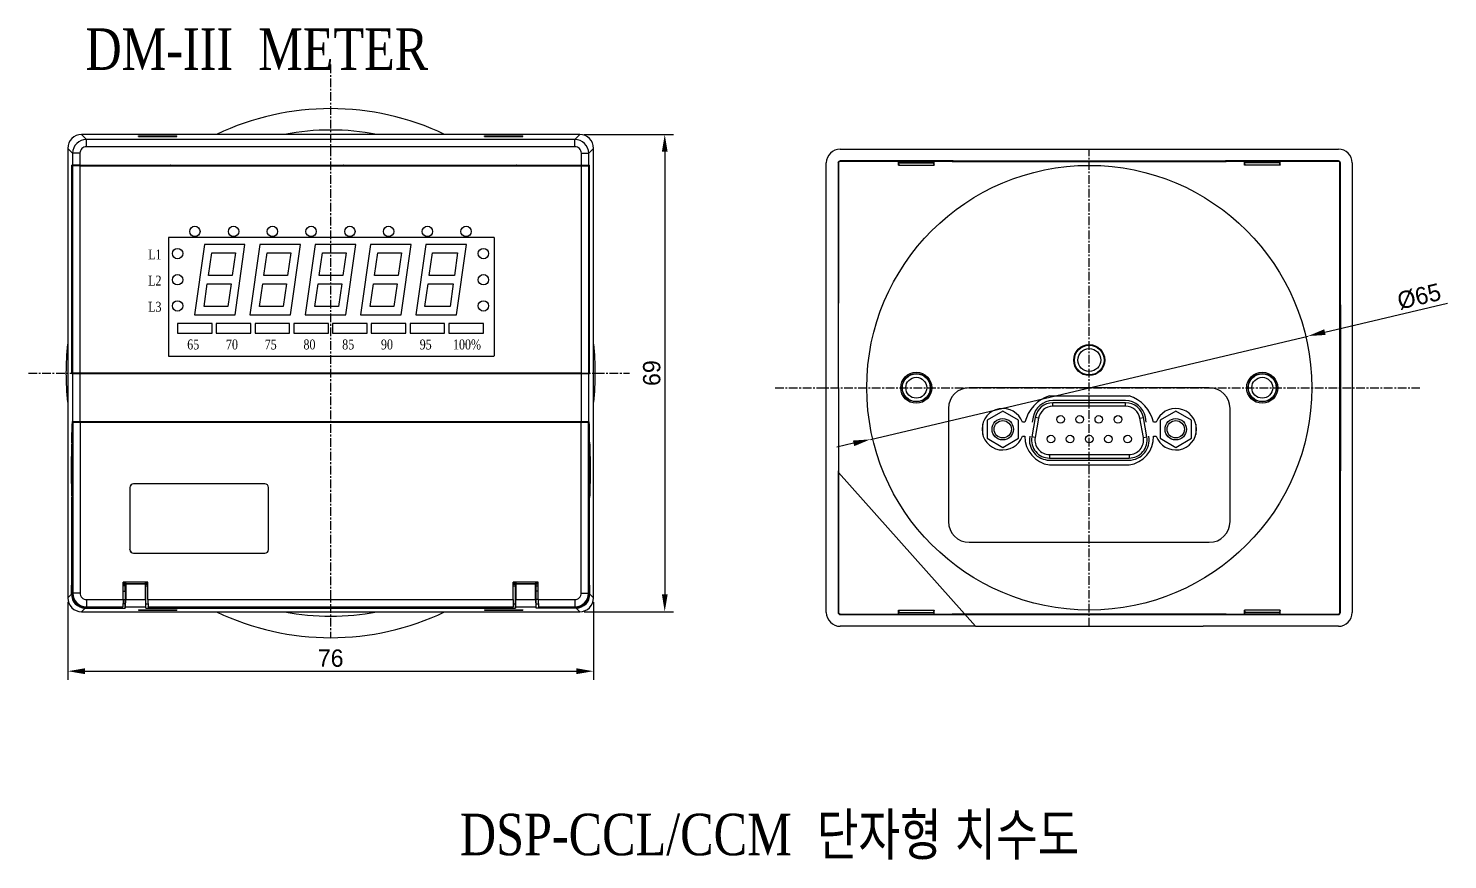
# Model space of a CAD drawing. Header units: millimetres. Extents: x 46 to 886, y 51 to 632.
# Drawn here: x 519.9 to 725, y 202.9 to 323.1 of the extents above; entities that cross this region are included whole.
import ezdxf
from ezdxf.enums import TextEntityAlignment as Align

# ---------------------------------------------------------------- set-up
doc = ezdxf.new("R2010")
doc.units = ezdxf.units.MM
doc.linetypes.add('CENTER', pattern=[2, 1.25, -0.25, 0.25, -0.25])
doc.layers.add('02___PRT_ALL_AXES', color=7, linetype='Continuous')
doc.layers.add('40', color=4, linetype='Continuous')
doc.styles.add('SS', font='batang.ttc', dxfattribs={"width": 0.8})
doc.styles.get("Standard").update_dxf_attribs({"font": 'BareunDotumPro1.ttf'})
doc.dimstyles.new('ISO-25', dxfattribs={"dimtxt": 2.5, "dimasz": 2.5, "dimexe": 1.25, "dimexo": 0.625, "dimtad": 1, "dimtxsty": 'Standard', "dimcen": 2.5, "dimadec": 0, "dimazin": 0, "dimtfac": 1, "dimtmove": 0, "dimatfit": 3, "dimfxl": 0, "dimarcsym": 0})

# ---------------------------------------------------------------- blocks, each defined once
blk = doc.blocks.new('*D30')
at = {"color": 0, "lineweight": -2}
for p, q in [((707.28, 279.14), (725, 283.33)), ((641.58, 263.63), (704.84, 278.57)), ((639.15, 263.06), (636.72, 262.48))]:
    blk.add_line(p, q, dxfattribs=at)
at = {"color": 0}
for points in [[(707.18, 279.55), (707.37, 278.73), (704.84, 278.57)], [(639.25, 262.65), (639.05, 263.46), (641.58, 263.63)]]:
    blk.add_solid(points, dxfattribs=at)
at = {"layer": 'Defpoints', "color": 0}
for p in [(704.84, 278.57), (641.58, 263.63)]:
    blk.add_point(p, dxfattribs=at)
at = {"color": 0, "insert": (720.89, 284.28), "char_height": 2.5, "attachment_point": 5, "rotation": 13.2846}
blk.add_mtext('%%c65', dxfattribs=at)
blk = doc.blocks.new('*D34')
at = {"color": 0, "lineweight": -2}
for p, q in [((525.58, 240.08), (525.58, 228.86)), ((601.58, 240.08), (601.58, 228.86)), ((528.08, 230.11), (599.08, 230.11))]:
    blk.add_line(p, q, dxfattribs=at)
at = {"color": 0}
for points in [[(528.08, 230.53), (528.08, 229.69), (525.58, 230.11)], [(599.08, 229.69), (599.08, 230.53), (601.58, 230.11)]]:
    blk.add_solid(points, dxfattribs=at)
at = {"layer": 'Defpoints', "color": 0}
for p in [(525.58, 240.7), (601.58, 240.7), (601.58, 230.11)]:
    blk.add_point(p, dxfattribs=at)
at = {"color": 0, "insert": (563.58, 231.98), "char_height": 2.5, "attachment_point": 5}
blk.add_mtext('76', dxfattribs=at)
blk = doc.blocks.new('*D35')
at = {"color": 0, "lineweight": -2}
for p, q in [((600.21, 307.71), (613.11, 307.71)), ((611.86, 305.21), (611.86, 241.21)), ((600.21, 238.71), (613.11, 238.71))]:
    blk.add_line(p, q, dxfattribs=at)
at = {"color": 0}
for points in [[(612.28, 305.21), (611.45, 305.21), (611.86, 307.71)], [(611.45, 241.21), (612.28, 241.21), (611.86, 238.71)]]:
    blk.add_solid(points, dxfattribs=at)
at = {"layer": 'Defpoints', "color": 0}
for p in [(599.58, 307.71), (599.58, 238.71), (611.86, 238.71)]:
    blk.add_point(p, dxfattribs=at)
at = {"color": 0, "insert": (609.99, 273.21), "char_height": 2.5, "attachment_point": 5, "rotation": 90}
blk.add_mtext('69', dxfattribs=at)

msp = doc.modelspace()

# ---------------------------------------------------------------- linework, layer by layer
at = {"color": 1, "linetype": 'CENTER'}
for p, q in [((563.579, 317.815), (563.579, 234.957)), ((673.214, 236.598), (673.214, 305.598)), ((519.893, 273.207), (606.791, 273.207)), ((627.804, 271.098), (721.003, 271.098))]:
    msp.add_line(p, q, dxfattribs=at)
at = {"color": 7, "linetype": 'Continuous'}
for p, q in [((528.284, 306.999), (527.576, 307.707)), ((599.582, 307.707), (527.576, 307.707)), ((598.874, 306.999), (599.582, 307.707)), ((525.579, 305.71), (525.579, 240.704)), ((526.287, 305.002), (525.579, 305.71)), ((528.284, 305.947), (528.284, 306.999)), ((598.874, 306.999), (528.284, 306.999)), ((598.874, 305.947), (528.284, 305.947)), ((535.829, 307.434), (535.829, 307.5)), ((535.829, 307.5), (541.329, 307.5)), ((535.829, 307.434), (541.329, 307.434)), ((541.329, 307.434), (541.329, 307.5)), ((585.829, 307.434), (585.829, 307.5)), ((585.829, 307.5), (591.329, 307.5)), ((585.829, 307.434), (591.329, 307.434)), ((591.329, 307.434), (591.329, 307.5)), ((598.874, 305.947), (598.874, 306.999)), ((600.872, 305.002), (601.579, 305.71)), ((601.579, 240.704), (601.579, 305.71)), ((526.287, 305.002), (526.287, 303.274)), ((527.339, 305.002), (526.287, 305.002)), ((527.339, 305.002), (527.339, 303.283)), ((599.819, 303.283), (599.819, 305.002)), ((599.819, 305.002), (600.872, 305.002)), ((600.872, 303.274), (600.872, 305.002)), ((635.214, 275.272), (635.214, 303.6)), ((636.916, 303.596), (636.916, 283.099)), ((636.991, 303.521), (636.916, 303.596)), ((636.991, 303.596), (636.991, 283.335)), ((637.211, 305.598), (656.749, 305.598)), ((637.291, 303.82), (637.216, 303.895)), ((653.547, 303.895), (637.216, 303.895)), ((645.644, 303.82), (637.216, 303.82)), ((645.644, 303.261), (645.644, 303.82)), ((645.679, 303.716), (645.644, 303.82)), ((645.679, 303.436), (645.679, 303.716)), ((650.749, 303.688), (645.679, 303.688)), ((645.696, 303.623), (645.679, 303.623)), ((645.679, 303.523), (645.696, 303.611)), ((645.696, 303.611), (645.696, 303.688)), ((645.696, 303.611), (650.731, 303.611)), ((650.731, 303.611), (650.731, 303.688)), ((650.749, 303.623), (650.731, 303.623)), ((650.749, 303.523), (650.731, 303.611)), ((650.749, 303.716), (650.784, 303.82)), ((650.749, 303.436), (650.749, 303.716)), ((650.784, 303.261), (650.784, 303.82)), ((653.413, 303.82), (650.784, 303.82)), ((689.679, 305.598), (709.216, 305.598)), ((709.212, 303.895), (692.881, 303.895)), ((695.644, 303.82), (693.014, 303.82)), ((695.644, 303.261), (695.644, 303.82)), ((695.679, 303.716), (695.644, 303.82)), ((695.679, 303.436), (695.679, 303.716)), ((700.749, 303.688), (695.679, 303.688)), ((695.696, 303.623), (695.679, 303.623)), ((695.679, 303.523), (695.696, 303.611)), ((695.696, 303.611), (695.696, 303.688)), ((700.731, 303.611), (695.696, 303.611)), ((700.731, 303.611), (700.731, 303.688)), ((700.749, 303.623), (700.731, 303.623)), ((700.749, 303.523), (700.731, 303.611)), ((700.749, 303.716), (700.784, 303.82)), ((700.749, 303.436), (700.749, 303.716)), ((709.212, 303.82), (700.784, 303.82)), ((700.784, 303.261), (700.784, 303.82)), ((709.137, 303.82), (709.212, 303.895)), ((709.436, 303.521), (709.511, 303.596)), ((709.436, 283.335), (709.436, 303.596)), ((709.511, 283.099), (709.511, 303.596)), ((711.214, 303.6), (711.214, 275.272)), ((526.287, 303.274), (526.182, 303.257)), ((526.182, 273.157), (526.182, 303.257)), ((526.182, 303.257), (536.739, 303.257)), ((526.182, 303.207), (526.287, 303.189)), ((526.182, 303.207), (536.829, 303.207)), ((527.339, 303.283), (526.287, 303.274)), ((526.287, 303.189), (526.287, 273.224)), ((527.339, 303.181), (526.287, 303.189)), ((527.339, 303.283), (599.819, 303.283)), ((527.339, 303.181), (527.339, 273.233)), ((527.339, 303.181), (599.819, 303.181)), ((536.739, 303.257), (536.754, 303.264)), ((536.739, 303.257), (536.739, 303.207)), ((536.754, 303.264), (540.404, 303.264)), ((536.829, 303.257), (536.829, 303.207)), ((536.843, 303.257), (536.843, 303.2)), ((536.843, 303.2), (540.315, 303.2)), ((540.315, 303.2), (540.315, 303.257)), ((540.329, 303.207), (540.329, 303.257)), ((540.329, 303.207), (561.829, 303.207)), ((540.419, 303.257), (540.404, 303.264)), ((540.419, 303.257), (540.419, 303.207)), ((540.419, 303.257), (561.739, 303.257)), ((561.739, 303.257), (561.754, 303.264)), ((561.739, 303.257), (561.739, 303.207)), ((561.754, 303.264), (565.404, 303.264)), ((561.829, 303.257), (561.829, 303.207)), ((561.843, 303.257), (561.843, 303.2)), ((561.843, 303.2), (565.315, 303.2)), ((565.315, 303.2), (565.315, 303.264)), ((565.329, 303.207), (565.329, 303.257)), ((565.329, 303.207), (586.829, 303.207)), ((565.419, 303.257), (565.404, 303.264)), ((565.419, 303.257), (565.419, 303.207)), ((565.419, 303.257), (586.739, 303.257)), ((586.739, 303.257), (586.754, 303.264)), ((586.739, 303.257), (586.739, 303.207)), ((586.754, 303.264), (590.404, 303.264)), ((586.829, 303.257), (586.829, 303.207)), ((586.843, 303.257), (586.843, 303.2)), ((586.843, 303.2), (590.315, 303.2)), ((590.315, 303.2), (590.315, 303.264)), ((590.329, 303.207), (590.329, 303.257)), ((590.329, 303.207), (600.976, 303.207)), ((590.419, 303.257), (590.404, 303.264)), ((590.419, 303.257), (590.419, 303.207)), ((590.419, 303.257), (600.976, 303.257)), ((599.819, 303.283), (600.872, 303.274)), ((599.819, 303.181), (600.872, 303.189)), ((599.819, 273.233), (599.819, 303.181)), ((600.872, 303.274), (600.976, 303.257)), ((600.976, 303.207), (600.872, 303.189)), ((600.872, 273.224), (600.872, 303.189)), ((600.976, 273.157), (600.976, 303.257)), ((645.679, 303.436), (645.644, 303.261)), ((645.644, 303.261), (650.784, 303.261)), ((650.749, 303.436), (650.784, 303.261)), ((695.679, 303.436), (695.644, 303.261)), ((700.784, 303.261), (695.644, 303.261)), ((700.749, 303.436), (700.784, 303.261)), ((540.125, 292.803), (540.125, 275.957)), ((587.232, 292.803), (540.125, 292.803)), ((587.232, 292.803), (587.232, 275.717)), ((540.125, 275.657), (587.232, 275.657)), ((526.182, 273.207), (526.287, 273.224)), ((526.182, 273.207), (532.079, 273.207)), ((526.287, 273.139), (526.182, 273.157)), ((526.182, 273.157), (532.003, 273.157)), ((527.339, 273.233), (526.287, 273.224)), ((526.287, 273.139), (526.287, 266.207)), ((527.339, 273.131), (526.287, 273.139)), ((527.339, 273.233), (599.819, 273.233)), ((527.339, 273.131), (527.339, 266.207)), ((527.339, 273.131), (599.819, 273.131)), ((532.003, 273.157), (532.003, 273.207)), ((532.003, 273.157), (532.018, 273.149)), ((532.018, 273.149), (535.14, 273.149)), ((532.079, 273.207), (532.08, 273.15)), ((532.093, 273.214), (532.093, 273.157)), ((532.093, 273.214), (535.065, 273.214)), ((535.065, 273.157), (535.065, 273.214)), ((535.079, 273.207), (535.078, 273.15)), ((535.079, 273.207), (562.079, 273.207)), ((535.155, 273.157), (535.14, 273.149)), ((535.155, 273.157), (535.155, 273.207)), ((535.155, 273.157), (562.003, 273.157)), ((562.003, 273.157), (562.003, 273.207)), ((562.003, 273.157), (562.018, 273.149)), ((562.018, 273.149), (565.14, 273.149)), ((562.08, 273.15), (562.079, 273.207)), ((562.093, 273.214), (562.093, 273.149)), ((562.093, 273.214), (565.065, 273.214)), ((565.065, 273.157), (565.065, 273.214)), ((565.079, 273.207), (565.078, 273.15)), ((565.079, 273.207), (592.079, 273.207)), ((565.155, 273.157), (565.14, 273.149)), ((565.155, 273.157), (565.155, 273.207)), ((565.155, 273.157), (592.003, 273.157)), ((592.003, 273.157), (592.003, 273.207)), ((592.003, 273.157), (592.018, 273.149)), ((592.018, 273.149), (595.14, 273.149)), ((592.08, 273.15), (592.079, 273.207)), ((592.093, 273.214), (595.065, 273.214)), ((592.093, 273.214), (592.093, 273.149)), ((595.065, 273.157), (595.065, 273.214)), ((595.078, 273.15), (595.079, 273.207)), ((595.079, 273.207), (600.976, 273.207)), ((595.155, 273.157), (595.14, 273.149)), ((595.155, 273.157), (595.155, 273.207)), ((595.155, 273.157), (600.976, 273.157)), ((599.819, 273.233), (600.872, 273.224)), ((599.819, 273.131), (600.872, 273.139)), ((599.819, 266.207), (599.819, 273.131)), ((600.976, 273.207), (600.872, 273.224)), ((600.872, 273.139), (600.976, 273.157)), ((600.872, 266.207), (600.872, 273.139)), ((690.564, 271.098), (655.864, 271.098)), ((678.47, 269.228), (667.957, 269.228)), ((678.47, 268.928), (667.957, 268.928)), ((667.957, 268.428), (667.957, 268.928)), ((678.47, 268.428), (678.47, 268.928)), ((635.214, 238.595), (635.214, 266.923)), ((652.864, 268.098), (652.864, 251.748)), ((660.714, 267.723), (658.44, 266.41)), ((662.987, 266.41), (660.714, 267.723)), ((665.397, 266.779), (664.903, 263.979)), ((665.102, 266.831), (664.972, 266.098)), ((665.889, 266.692), (665.396, 263.892)), ((665.889, 266.692), (665.397, 266.779)), ((678.47, 268.428), (667.957, 268.428)), ((680.538, 266.692), (681.031, 266.779)), ((681.032, 263.892), (680.538, 266.692)), ((681.524, 263.979), (681.031, 266.779)), ((681.455, 266.098), (681.326, 266.831)), ((685.714, 267.723), (683.44, 266.41)), ((687.987, 266.41), (685.714, 267.723)), ((693.564, 251.748), (693.564, 268.098)), ((711.214, 266.923), (711.214, 238.595)), ((526.161, 263.207), (526.161, 264.607)), ((526.161, 264.607), (526.184, 264.607)), ((526.245, 266.207), (600.914, 266.207)), ((526.262, 266.074), (526.308, 266.089)), ((526.308, 266.089), (527.36, 266.107)), ((526.308, 266.089), (526.308, 241.412)), ((527.36, 266.107), (527.36, 241.412)), ((527.36, 266.107), (599.798, 266.107)), ((527.932, 266.18), (527.932, 266.107)), ((528.232, 266.207), (528.232, 266.107)), ((598.926, 266.107), (598.926, 266.207)), ((599.226, 266.107), (599.226, 266.18)), ((599.798, 266.107), (600.851, 266.089)), ((599.798, 241.412), (599.798, 266.107)), ((600.897, 266.074), (600.851, 266.089)), ((600.851, 241.412), (600.851, 266.089)), ((600.974, 264.607), (600.997, 264.607)), ((600.997, 263.207), (600.997, 264.607)), ((658.44, 266.41), (658.44, 263.785)), ((662.987, 263.785), (662.987, 266.41)), ((683.44, 266.41), (683.44, 263.785)), ((687.987, 263.785), (687.987, 266.41)), ((526.184, 264.574), (526.184, 241.288)), ((600.974, 241.288), (600.974, 264.574)), ((658.44, 263.785), (660.714, 262.473)), ((660.714, 262.473), (662.987, 263.785)), ((664.62, 264.098), (664.608, 264.031)), ((665.396, 263.892), (664.903, 263.979)), ((681.032, 263.892), (681.524, 263.979)), ((683.44, 263.785), (685.714, 262.473)), ((685.714, 262.473), (687.987, 263.785)), ((667.464, 261.428), (678.964, 261.428)), ((667.464, 261.428), (667.464, 260.928)), ((667.464, 260.928), (678.964, 260.928)), ((667.464, 260.628), (678.964, 260.628)), ((678.964, 261.428), (678.964, 260.928)), ((636.916, 259.096), (636.916, 238.6)), ((636.991, 258.86), (636.991, 238.6)), ((709.436, 238.6), (709.436, 258.86)), ((709.511, 238.6), (709.511, 259.096)), ((534.574, 256.691), (534.579, 256.686)), ((534.574, 256.691), (534.574, 247.681)), ((534.579, 256.686), (534.579, 247.686)), ((535.074, 257.191), (535.079, 257.186)), ((554.084, 257.191), (535.074, 257.191)), ((554.079, 257.186), (535.079, 257.186)), ((554.084, 257.191), (554.079, 257.186)), ((554.584, 256.691), (554.579, 256.686)), ((554.579, 247.686), (554.579, 256.686)), ((554.584, 247.681), (554.584, 256.691)), ((526.161, 242.7), (526.161, 255.207)), ((600.997, 242.7), (600.997, 255.207)), ((655.864, 248.748), (690.564, 248.748)), ((534.574, 247.681), (534.579, 247.686)), ((535.074, 247.181), (535.079, 247.186)), ((535.074, 247.181), (554.084, 247.181)), ((535.079, 247.186), (554.079, 247.186)), ((554.084, 247.181), (554.079, 247.186)), ((554.584, 247.681), (554.579, 247.686)), ((526.126, 241.251), (526.141, 242.457)), ((526.141, 242.457), (526.161, 242.7)), ((526.184, 242.457), (526.141, 242.457)), ((526.161, 242.7), (526.184, 242.7)), ((533.579, 240.467), (533.579, 242.993)), ((537.179, 242.993), (533.579, 242.993)), ((533.579, 242.839), (533.919, 242.839)), ((533.897, 242.793), (533.579, 242.793)), ((533.579, 242.7), (533.897, 242.7)), ((533.89, 242.457), (533.579, 242.457)), ((533.887, 241.693), (533.89, 242.457)), ((533.89, 242.457), (533.897, 242.7)), ((533.897, 242.793), (533.919, 242.839)), ((533.897, 242.7), (533.897, 242.793)), ((533.924, 242.993), (533.924, 242.748)), ((533.924, 242.748), (533.956, 242.717)), ((536.834, 242.748), (533.924, 242.748)), ((533.956, 242.717), (533.956, 240.467)), ((536.802, 242.717), (533.956, 242.717)), ((536.834, 242.748), (536.802, 242.717)), ((536.802, 240.467), (536.802, 242.717)), ((536.834, 242.748), (536.834, 242.993)), ((536.862, 242.793), (536.839, 242.839)), ((536.839, 242.839), (537.179, 242.839)), ((536.862, 242.793), (536.862, 242.7)), ((537.179, 242.793), (536.862, 242.793)), ((536.868, 242.457), (536.862, 242.7)), ((536.862, 242.7), (537.179, 242.7)), ((536.879, 239.846), (536.868, 242.457)), ((536.868, 242.457), (537.179, 242.457)), ((537.179, 240.467), (537.179, 242.993)), ((593.579, 242.993), (589.979, 242.993)), ((589.979, 240.467), (589.979, 242.993)), ((589.979, 242.839), (590.319, 242.839)), ((590.297, 242.793), (589.979, 242.793)), ((589.979, 242.7), (590.297, 242.7)), ((589.979, 242.457), (590.29, 242.457)), ((590.279, 239.846), (590.29, 242.457)), ((590.29, 242.457), (590.297, 242.7)), ((590.297, 242.793), (590.319, 242.839)), ((590.297, 242.7), (590.297, 242.793)), ((590.325, 242.993), (590.325, 242.748)), ((593.234, 242.748), (590.325, 242.748)), ((590.325, 242.748), (590.356, 242.717)), ((593.202, 242.717), (590.356, 242.717)), ((590.356, 242.717), (590.356, 240.467)), ((593.234, 242.748), (593.202, 242.717)), ((593.202, 240.467), (593.202, 242.717)), ((593.234, 242.748), (593.234, 242.993)), ((593.239, 242.839), (593.579, 242.839)), ((593.262, 242.793), (593.239, 242.839)), ((593.579, 242.793), (593.262, 242.793)), ((593.262, 242.793), (593.262, 242.7)), ((593.579, 242.7), (593.262, 242.7)), ((593.268, 242.457), (593.262, 242.7)), ((593.268, 242.457), (593.579, 242.457)), ((593.271, 241.693), (593.268, 242.457)), ((593.579, 240.467), (593.579, 242.993)), ((600.997, 242.7), (600.974, 242.7)), ((600.974, 242.457), (601.017, 242.457)), ((601.017, 242.457), (600.997, 242.7)), ((601.032, 241.251), (601.017, 242.457)), ((526.126, 241.251), (525.579, 240.704)), ((526.308, 241.412), (526.184, 241.288)), ((527.36, 241.412), (526.308, 241.412)), ((528.305, 240.467), (528.305, 239.414)), ((528.305, 240.467), (533.579, 240.467)), ((533.579, 240.467), (533.562, 239.414)), ((533.579, 241.693), (533.924, 241.693)), ((533.579, 240.493), (533.924, 240.493)), ((533.879, 239.846), (533.882, 240.493)), ((533.938, 239.414), (533.956, 240.467)), ((533.956, 240.467), (536.802, 240.467)), ((536.802, 240.467), (536.82, 239.414)), ((537.179, 240.467), (589.979, 240.467)), ((537.179, 240.467), (537.197, 239.414)), ((589.979, 240.467), (589.962, 239.414)), ((590.338, 239.414), (590.356, 240.467)), ((590.356, 240.467), (593.202, 240.467)), ((593.202, 240.467), (593.22, 239.414)), ((593.579, 241.693), (593.234, 241.693)), ((593.579, 240.493), (593.234, 240.493)), ((593.279, 239.846), (593.276, 240.493)), ((593.579, 240.467), (598.853, 240.467)), ((593.579, 240.467), (593.597, 239.414)), ((598.853, 240.467), (598.853, 239.414)), ((599.798, 241.412), (600.851, 241.412)), ((600.851, 241.412), (600.974, 241.288)), ((601.032, 241.251), (601.579, 240.704)), ((526.844, 239.846), (526.668, 239.846)), ((528.106, 239.236), (527.576, 238.707)), ((527.576, 238.707), (599.582, 238.707)), ((528.106, 239.236), (533.879, 239.236)), ((528.17, 239.372), (528.264, 239.374)), ((528.305, 239.414), (528.264, 239.374)), ((528.264, 239.374), (533.548, 239.374)), ((528.264, 239.372), (533.547, 239.372)), ((528.305, 239.414), (533.562, 239.414)), ((533.548, 239.374), (533.547, 239.372)), ((533.548, 239.374), (533.562, 239.414)), ((533.879, 239.846), (533.569, 239.846)), ((533.879, 239.236), (533.879, 239.846)), ((533.938, 239.414), (533.879, 239.236)), ((533.938, 239.414), (536.82, 239.414)), ((535.829, 238.979), (541.329, 238.979)), ((535.829, 238.979), (535.829, 238.914)), ((535.829, 238.914), (541.329, 238.914)), ((536.879, 239.236), (536.82, 239.414)), ((536.879, 239.846), (537.189, 239.846)), ((536.879, 239.236), (536.879, 239.846)), ((536.879, 239.236), (590.279, 239.236)), ((537.21, 239.374), (537.197, 239.414)), ((537.197, 239.414), (589.962, 239.414)), ((537.21, 239.374), (537.211, 239.372)), ((537.21, 239.374), (589.948, 239.374)), ((537.211, 239.372), (589.947, 239.372)), ((541.329, 238.979), (541.329, 238.914)), ((585.829, 238.979), (591.329, 238.979)), ((585.829, 238.979), (585.829, 238.914)), ((585.829, 238.914), (591.329, 238.914)), ((589.948, 239.374), (589.947, 239.372)), ((589.962, 239.414), (589.948, 239.374)), ((589.969, 239.846), (590.279, 239.846)), ((590.279, 239.236), (590.279, 239.846)), ((590.338, 239.414), (590.279, 239.236)), ((590.338, 239.414), (593.22, 239.414)), ((591.329, 238.979), (591.329, 238.914)), ((593.279, 239.236), (593.22, 239.414)), ((593.279, 239.846), (593.589, 239.846)), ((593.279, 239.236), (593.279, 239.846)), ((599.053, 239.236), (593.279, 239.236)), ((593.597, 239.414), (598.853, 239.414)), ((593.597, 239.414), (593.61, 239.374)), ((593.61, 239.374), (598.894, 239.374)), ((593.61, 239.374), (593.611, 239.372)), ((593.611, 239.372), (598.894, 239.372)), ((598.853, 239.414), (598.894, 239.374)), ((598.894, 239.374), (598.988, 239.372)), ((599.053, 239.236), (599.582, 238.707)), ((600.315, 239.846), (600.49, 239.846)), ((636.991, 238.675), (636.916, 238.6)), ((637.216, 238.375), (645.644, 238.375)), ((637.291, 238.375), (637.216, 238.3)), ((637.216, 238.3), (653.547, 238.3)), ((645.644, 238.935), (650.784, 238.935)), ((645.644, 238.935), (645.679, 238.76)), ((645.644, 238.375), (645.644, 238.935)), ((645.679, 238.48), (645.644, 238.375)), ((645.679, 238.48), (645.679, 238.76)), ((645.679, 238.672), (645.696, 238.585)), ((645.696, 238.573), (645.679, 238.573)), ((650.749, 238.507), (645.679, 238.507)), ((645.696, 238.585), (650.731, 238.585)), ((645.696, 238.507), (645.696, 238.585)), ((650.749, 238.672), (650.731, 238.585)), ((650.731, 238.507), (650.731, 238.585)), ((650.749, 238.573), (650.731, 238.573)), ((650.784, 238.935), (650.749, 238.76)), ((650.749, 238.48), (650.749, 238.76)), ((650.749, 238.48), (650.784, 238.375)), ((650.784, 238.375), (650.784, 238.935)), ((650.784, 238.375), (653.413, 238.375)), ((692.881, 238.3), (709.212, 238.3)), ((693.014, 238.375), (695.644, 238.375)), ((700.784, 238.935), (695.644, 238.935)), ((695.644, 238.935), (695.679, 238.76)), ((695.644, 238.375), (695.644, 238.935)), ((695.679, 238.48), (695.644, 238.375)), ((695.679, 238.48), (695.679, 238.76)), ((695.679, 238.672), (695.696, 238.585)), ((695.696, 238.573), (695.679, 238.573)), ((700.749, 238.507), (695.679, 238.507)), ((700.731, 238.585), (695.696, 238.585)), ((695.696, 238.507), (695.696, 238.585)), ((700.749, 238.672), (700.731, 238.585)), ((700.731, 238.507), (700.731, 238.585)), ((700.749, 238.573), (700.731, 238.573)), ((700.784, 238.935), (700.749, 238.76)), ((700.749, 238.48), (700.749, 238.76)), ((700.749, 238.48), (700.784, 238.375)), ((700.784, 238.375), (700.784, 238.935)), ((700.784, 238.375), (709.212, 238.375)), ((709.137, 238.375), (709.212, 238.3)), ((709.436, 238.675), (709.511, 238.6)), ((656.749, 236.598), (637.211, 236.598)), ((709.216, 236.598), (689.679, 236.598))]:
    msp.add_line(p, q, dxfattribs=at)
for p, q in [((653.413, 303.82), (693.014, 303.82)), ((653.547, 303.895), (692.881, 303.895)), ((656.749, 305.598), (689.679, 305.598)), ((636.916, 283.099), (636.991, 258.86)), ((709.436, 258.86), (709.436, 283.335)), ((709.511, 283.099), (709.511, 259.096)), ((540.125, 275.957), (540.125, 275.657)), ((635.214, 266.923), (635.214, 275.272)), ((711.214, 275.272), (711.214, 266.923)), ((636.991, 258.86), (656.749, 236.598)), ((693.014, 238.375), (653.413, 238.375)), ((653.547, 238.3), (692.881, 238.3)), ((656.749, 236.598), (689.679, 236.598))]:
    msp.add_line(p, q)
at = {"color": 1, "linetype": 'Continuous'}
for p, q in [((667.464, 269.928), (678.964, 269.928)), ((663.914, 266.098), (663.542, 266.098)), ((682.885, 266.098), (682.514, 266.098)), ((663.542, 264.098), (663.914, 264.098)), ((681.82, 264.031), (681.808, 264.098)), ((682.514, 264.098), (682.885, 264.098)), ((667.464, 259.928), (678.964, 259.928))]:
    msp.add_line(p, q, dxfattribs=at)
at = {"color": 7, "linetype": 'Continuous'}
for centre, radius in [((673.214, 271.098), 32.15), ((673.214, 275.098), 2.15), ((673.214, 275.098), 1.65), ((648.214, 271.098), 2.052), ((648.214, 271.098), 2.009), ((698.214, 271.098), 2.052), ((698.214, 271.098), 2.009), ((648.214, 271.098), 1.509), ((698.214, 271.098), 1.509), ((660.714, 265.098), 1.55), ((669.064, 266.518), 0.55), ((671.834, 266.518), 0.55), ((674.594, 266.518), 0.55), ((677.364, 266.518), 0.55), ((685.714, 265.098), 1.55), ((660.714, 265.098), 1.25), ((685.714, 265.098), 1.25), ((667.674, 263.678), 0.55), ((670.444, 263.678), 0.55), ((673.214, 263.678), 0.55), ((675.984, 263.678), 0.55), ((678.754, 263.678), 0.55)]:
    msp.add_circle(centre, radius, dxfattribs=at)
for centre, radius, start, end in [((563.579, 273.207), 35.15, 79.07725, 100.92275), ((528.287, 304.999), 2, 90.08421, 179.91579), ((598.871, 304.999), 2, 0.08421, 89.91579), ((637.216, 303.596), 0.225, 89.98645, 180.01355), ((709.212, 303.596), 0.225, 359.98645, 90.01355), ((655.864, 268.098), 3, 90, 180), ((690.564, 268.098), 3, 0, 90), ((667.957, 266.328), 2.9, 90, 170), ((667.957, 266.328), 2.6, 90, 170), ((678.47, 266.328), 2.9, 10, 90), ((678.47, 266.328), 2.6, 10, 90), ((667.957, 266.328), 2.1, 90, 170), ((678.47, 266.328), 2.1, 10, 90), ((515.197, 259.248), 11.657, 19.4695, 19.85245), ((611.962, 259.248), 11.657, 160.14755, 160.5305), ((667.464, 263.528), 2.9, 170, 270), ((667.464, 263.528), 2.6, 170, 270), ((667.464, 263.528), 2.1, 170, 270), ((678.964, 263.528), 2.6, 270, 10), ((678.964, 263.528), 2.1, 270, 10), ((515.203, 259.163), 11.65, 340.14755, 340.53109), ((611.955, 259.163), 11.65, 199.46891, 199.85245), ((655.864, 251.748), 3, 180, 270), ((690.564, 251.748), 3, 270, 0), ((528.308, 241.415), 2, 180.08421, 269.91579), ((598.85, 241.415), 2, 270.08421, 359.91579), ((563.579, 273.207), 35.15, 259.07725, 280.92275), ((637.216, 238.6), 0.225, 179.98645, 270.01355), ((709.212, 238.6), 0.225, 269.98645, 0.01355)]:
    msp.add_arc(centre, radius, start, end, dxfattribs=at)
at = {"color": 1, "linetype": 'Continuous'}
for centre, radius, start, end in [((669.125, 264.828), 5.364, 108.04142, 166.30414), ((677.303, 264.828), 5.364, 13.69586, 71.95858), ((660.714, 265.098), 3, 19.47122, 340.52878), ((685.714, 265.098), 3, 199.47122, 160.52878), ((668.05, 264.023), 4.137, 178.96339, 261.85337), ((678.378, 264.023), 4.137, 278.14663, 1.03661)]:
    msp.add_arc(centre, radius, start, end, dxfattribs=at)
at = {"color": 0, "linetype": 'Continuous'}
msp.add_arc((678.964, 263.528), 2.9, 270, 10, dxfattribs=at)
at = {"color": 7, "linetype": 'Continuous'}
for centre, major_axis, ratio, start_param, end_param in [((527.582, 305.704), (1.418, -1.418), 0.9972647, 2.357564, 3.9256213), ((599.576, 305.704), (1.418, 1.418), 0.9972647, -0.7840286, 0.7840286), ((637.216, 303.595), (1.418, -1.418), 0.9972647, 2.357564, 3.9256213), ((637.216, 303.595), (0.213, -0.213), 0.9972647, 8.6407493, 10.2088066), ((709.211, 303.595), (-0.213, -0.213), 0.9972647, 8.6407493, 10.2088066), ((709.211, 303.595), (-1.418, -1.418), 0.9972647, 2.357564, 3.9256213), ((526.245, 264.607), (0, 1.6), 0.0524078, 0, 1.5707963), ((526.263, 264.574), (0, 1.5), 0.0524078, 6.3006386, 7.8539816), ((527.942, 264.607), (0, 1.6), 0.0349208, 0.1819588, 0.3537786), ((599.216, 264.607), (0, 1.6), 0.0349208, -0.3537841, -0.1819588), ((600.895, 264.574), (0, 1.5), 0.0524078, -1.5707963, -0.0174533), ((600.914, 264.607), (0, 1.6), 0.0524078, -1.5707963, 0), ((535.074, 256.691), (0.354, -0.354), 0.9996955, 2.3563468, 3.9268385), ((535.079, 256.686), (0.354, -0.354), 0.9996955, 2.3563468, 3.9268385), ((554.079, 256.686), (-0.354, -0.354), 0.9996955, 2.3563468, 3.9268385), ((554.084, 256.691), (0.354, 0.354), 0.9996955, -0.7852459, 0.7852459), ((535.074, 247.681), (0.354, 0.354), 0.9996955, 2.3563468, 3.9268385), ((535.079, 247.686), (0.354, 0.354), 0.9996955, 2.3563468, 3.9268385), ((554.079, 247.686), (-0.354, 0.354), 0.9996955, 2.3563468, 3.9268385), ((554.084, 247.681), (-0.354, 0.354), 0.9996955, -3.9268385, -2.3563468), ((533.919, 243.139), (0, 0.3), 0.0174551, -3.1066861, -2.0799773), ((536.839, 243.139), (0, 0.3), 0.0174551, -4.203208, -3.1764992), ((590.319, 243.139), (0, 0.3), 0.0174551, -3.1066861, -2.0799773), ((593.239, 243.139), (0, 0.3), 0.0174551, -4.203208, -3.1764992), ((527.582, 240.71), (1.418, 1.418), 0.9972647, -3.9256213, -2.357564), ((528.129, 241.257), (0.876, 1.838), 0.9802708, -4.2724963, -3.506276), ((528.187, 241.294), (1.418, 1.418), 0.9972647, 2.357564, 2.5671651), ((533.924, 241.093), (0, 0.7), 0.0174551, -3.6798354, 0.5382428), ((593.234, 241.093), (0, 0.7), 0.0174551, -0.5382428, 3.6798354), ((599.576, 240.71), (1.418, -1.418), 0.9972647, -0.7840286, 0.7840286), ((599.029, 241.257), (-0.876, 1.838), 0.9802708, -2.7769093, -2.010689), ((598.971, 241.294), (-1.418, 1.418), 0.9972647, -2.5671651, -2.357564), ((528.111, 241.239), (1.418, 1.418), 0.9972647, -3.159401, -2.357564), ((599.047, 241.239), (1.418, -1.418), 0.9972647, -0.7840286, 0.0178083), ((637.216, 238.6), (1.418, 1.418), 0.9972647, 2.357564, 3.9256213), ((637.216, 238.6), (0.213, 0.213), 0.9972647, 8.6407493, 10.2088066), ((709.211, 238.6), (-0.213, 0.213), 0.9972647, 8.6407493, 10.2088066), ((709.211, 238.6), (-1.418, 1.418), 0.9972647, 2.357564, 3.9256213)]:
    msp.add_ellipse(centre, major_axis=major_axis, ratio=ratio, start_param=start_param, end_param=end_param, dxfattribs=at)
for points, knots in [([(528.284, 305.947), (528.161, 305.947), (527.912, 305.898), (527.598, 305.688), (527.388, 305.373), (527.339, 305.125), (527.339, 305.002)], [0, 0, 0, 0, 0.2502191, 0.500153, 0.7500302, 1, 1, 1, 1]), ([(599.819, 305.002), (599.82, 305.125), (599.77, 305.374), (599.56, 305.688), (599.246, 305.898), (598.997, 305.947), (598.874, 305.947)], [0, 0, 0, 0, 0.2502191, 0.500153, 0.7500302, 1, 1, 1, 1]), ([(526.161, 263.207), (526.132, 262.586), (526.094, 261.253), (526.076, 259.207), (526.094, 257.161), (526.132, 255.828), (526.161, 255.207)], [0, 0, 0, 0, 0.2329971, 0.500001, 0.7670065, 1, 1, 1, 1]), ([(600.997, 263.207), (601.026, 262.586), (601.064, 261.253), (601.083, 259.207), (601.064, 257.161), (601.026, 255.828), (600.997, 255.207)], [0, 0, 0, 0, 0.2329971, 0.500001, 0.7670065, 1, 1, 1, 1]), ([(526.228, 240.872), (526.255, 240.746), (526.333, 240.505), (526.517, 240.185), (526.747, 239.92), (527.085, 239.648), (527.562, 239.428), (527.97, 239.372), (528.17, 239.372)], [0, 0, 0, 0, 0.1453169, 0.2844545, 0.4157128, 0.5400544, 0.7741645, 1, 1, 1, 1]), ([(527.36, 241.412), (527.36, 241.289), (527.409, 241.04), (527.619, 240.726), (527.934, 240.516), (528.182, 240.466), (528.305, 240.467)], [0, 0, 0, 0, 0.2502193, 0.5001512, 0.7500273, 1, 1, 1, 1]), ([(598.853, 240.467), (598.976, 240.466), (599.225, 240.516), (599.539, 240.726), (599.749, 241.04), (599.799, 241.289), (599.798, 241.412)], [0, 0, 0, 0, 0.2502193, 0.5001512, 0.7500273, 1, 1, 1, 1]), ([(598.989, 239.372), (599.188, 239.372), (599.597, 239.428), (600.073, 239.648), (600.412, 239.92), (600.641, 240.185), (600.825, 240.505), (600.903, 240.746), (600.93, 240.872)], [0, 0, 0, 0, 0.2258312, 0.4599354, 0.5842729, 0.7155252, 0.8546651, 1, 1, 1, 1])]:
    msp.add_open_spline(points, degree=3, knots=knots, dxfattribs=at)
at = {"layer": '02___PRT_ALL_AXES', "color": 7, "linetype": 'Continuous'}
for p, q in [((545.34, 291.787), (543.912, 281.627)), ((551.197, 291.787), (545.34, 291.787)), ((549.769, 281.627), (551.197, 291.787)), ((553.34, 291.787), (551.912, 281.627)), ((559.197, 291.787), (553.34, 291.787)), ((557.769, 281.627), (559.197, 291.787)), ((561.34, 291.787), (559.912, 281.627)), ((567.197, 291.787), (561.34, 291.787)), ((565.769, 281.627), (567.197, 291.787)), ((569.34, 291.787), (567.912, 281.627)), ((575.197, 291.787), (569.34, 291.787)), ((573.769, 281.627), (575.197, 291.787)), ((577.34, 291.787), (575.912, 281.627)), ((583.197, 291.787), (577.34, 291.787)), ((581.769, 281.627), (583.197, 291.787)), ((545.922, 287.307), (546.383, 290.587)), ((546.383, 290.587), (549.816, 290.587)), ((549.816, 290.587), (549.355, 287.307)), ((553.922, 287.307), (554.383, 290.587)), ((554.383, 290.587), (557.816, 290.587)), ((557.816, 290.587), (557.355, 287.307)), ((561.922, 287.307), (562.383, 290.587)), ((562.383, 290.587), (565.816, 290.587)), ((565.816, 290.587), (565.355, 287.307)), ((569.922, 287.307), (570.383, 290.587)), ((570.383, 290.587), (573.816, 290.587)), ((573.816, 290.587), (573.355, 287.307)), ((577.821, 287.307), (578.282, 290.587)), ((578.282, 290.587), (581.917, 290.587)), ((581.917, 290.587), (581.456, 287.307)), ((549.355, 287.307), (545.922, 287.307)), ((557.355, 287.307), (553.922, 287.307)), ((565.355, 287.307), (561.922, 287.307)), ((573.355, 287.307), (569.922, 287.307)), ((581.456, 287.307), (577.821, 287.307)), ((545.292, 282.827), (545.753, 286.107)), ((545.753, 286.107), (549.186, 286.107)), ((549.186, 286.107), (548.726, 282.827)), ((553.292, 282.827), (553.753, 286.107)), ((553.753, 286.107), (557.186, 286.107)), ((557.186, 286.107), (556.726, 282.827)), ((561.292, 282.827), (561.753, 286.107)), ((561.753, 286.107), (565.186, 286.107)), ((565.186, 286.107), (564.726, 282.827)), ((569.292, 282.827), (569.753, 286.107)), ((569.753, 286.107), (573.186, 286.107)), ((573.186, 286.107), (572.726, 282.827)), ((577.191, 282.827), (577.652, 286.107)), ((577.652, 286.107), (581.287, 286.107)), ((581.287, 286.107), (580.827, 282.827)), ((543.912, 281.627), (549.769, 281.627)), ((548.726, 282.827), (545.292, 282.827)), ((551.912, 281.627), (557.769, 281.627)), ((556.726, 282.827), (553.292, 282.827)), ((559.912, 281.627), (565.769, 281.627)), ((564.726, 282.827), (561.292, 282.827)), ((567.912, 281.627), (573.769, 281.627)), ((572.726, 282.827), (569.292, 282.827)), ((575.912, 281.627), (581.769, 281.627)), ((580.827, 282.827), (577.191, 282.827)), ((541.454, 280.407), (541.454, 279.007)), ((546.454, 280.407), (541.454, 280.407)), ((541.454, 279.007), (546.454, 279.007)), ((546.454, 279.007), (546.454, 280.407)), ((547.054, 280.407), (547.054, 279.007)), ((552.054, 280.407), (547.054, 280.407)), ((547.054, 279.007), (552.054, 279.007)), ((552.054, 279.007), (552.054, 280.407)), ((552.654, 280.407), (552.654, 279.007)), ((557.654, 280.407), (552.654, 280.407)), ((552.654, 279.007), (557.654, 279.007)), ((557.654, 279.007), (557.654, 280.407)), ((558.254, 280.407), (558.254, 279.007)), ((563.254, 280.407), (558.254, 280.407)), ((558.254, 279.007), (563.254, 279.007)), ((563.254, 279.007), (563.254, 280.407)), ((563.854, 280.407), (563.854, 279.007)), ((568.854, 280.407), (563.854, 280.407)), ((563.854, 279.007), (568.854, 279.007)), ((568.854, 279.007), (568.854, 280.407)), ((569.454, 280.407), (569.454, 279.007)), ((574.454, 280.407), (569.454, 280.407)), ((569.454, 279.007), (574.454, 279.007)), ((574.454, 279.007), (574.454, 280.407)), ((575.054, 280.407), (575.054, 279.007)), ((580.054, 280.407), (575.054, 280.407)), ((575.054, 279.007), (580.054, 279.007)), ((580.054, 279.007), (580.054, 280.407)), ((585.654, 280.407), (580.654, 280.407)), ((580.654, 280.407), (580.654, 279.007)), ((580.654, 279.007), (585.654, 279.007)), ((585.654, 279.007), (585.654, 280.407)), ((657.809, 264.351), (657.809, 265.844)), ((688.619, 265.844), (688.619, 264.351))]:
    msp.add_line(p, q, dxfattribs=at)
for centre, radius in [((543.954, 293.707), 0.75), ((549.554, 293.707), 0.75), ((555.154, 293.707), 0.75), ((560.754, 293.707), 0.75), ((566.354, 293.707), 0.75), ((571.954, 293.707), 0.75), ((577.554, 293.707), 0.75), ((583.154, 293.707), 0.75), ((541.454, 290.487), 0.75), ((585.654, 290.487), 0.75), ((541.454, 286.707), 0.75), ((585.654, 286.707), 0.75), ((541.454, 282.927), 0.75), ((585.654, 282.927), 0.75), ((673.214, 275.098), 2.25), ((648.214, 271.098), 2.25), ((698.214, 271.098), 2.25)]:
    msp.add_circle(centre, radius, dxfattribs=at)
for start, end in [(64.485, 115.515), (173.7303, 186.2697), (353.7303, 6.2697), (244.485, 295.515)]:
    msp.add_arc((563.579, 273.207), 38.25, start, end, dxfattribs=at)

# ---------------------------------------------------------------- texts
at = {"color": 0, "style": 'SS', "width": 0.8}
for s, p in [('DM-III  METER', (528.142, 317.058)), ('DSP-CCL/CCM  단자형 치수도', (582.26, 203.503))]:
    msp.add_text(s, height=6, dxfattribs=at).set_placement(p)
at = {"layer": '40', "color": 0, "style": 'SS', "width": 0.8}
for s, p in [('L1', (538.165, 289.645)), ('L2', (538.165, 285.865)), ('L3', (538.165, 282.085)), ('65', (543.716, 276.635)), ('70', (549.316, 276.635)), ('75', (554.916, 276.635)), ('80', (560.516, 276.635)), ('85', (566.116, 276.635)), ('90', (571.716, 276.635)), ('95', (577.316, 276.635)), ('100%%%', (583.284, 276.635))]:
    msp.add_text(s, height=1.4352, dxfattribs=at).set_placement(p, align=Align.CENTER)

# ---------------------------------------------------------------- dimensions: what is measured, and where the dimension line sits
dim = msp.add_linear_dim(base=(611.862, 238.707), p1=(599.582, 307.707), p2=(599.582, 238.707), angle=90, dimstyle='ISO-25')
dim.commit()
dim.dimension.update_dxf_attribs({"geometry": '*D35', "text_midpoint": (609.987, 273.207)})
dim = msp.add_diameter_dim_2p(p1=(641.583, 263.63), p2=(704.844, 278.566), dimstyle='ISO-25', override={"dimfxl": 3})
dim.commit()
dim.dimension.update_dxf_attribs({"geometry": '*D30', "text_midpoint": (721.325, 282.457), "dimtype": 163})
dim = msp.add_linear_dim(base=(601.579, 230.11), p1=(525.579, 240.704), p2=(601.579, 240.704), dimstyle='ISO-25')
dim.commit()
dim.dimension.update_dxf_attribs({"geometry": '*D34', "text_midpoint": (563.579, 231.985)})

doc.saveas('drawing.dxf')
